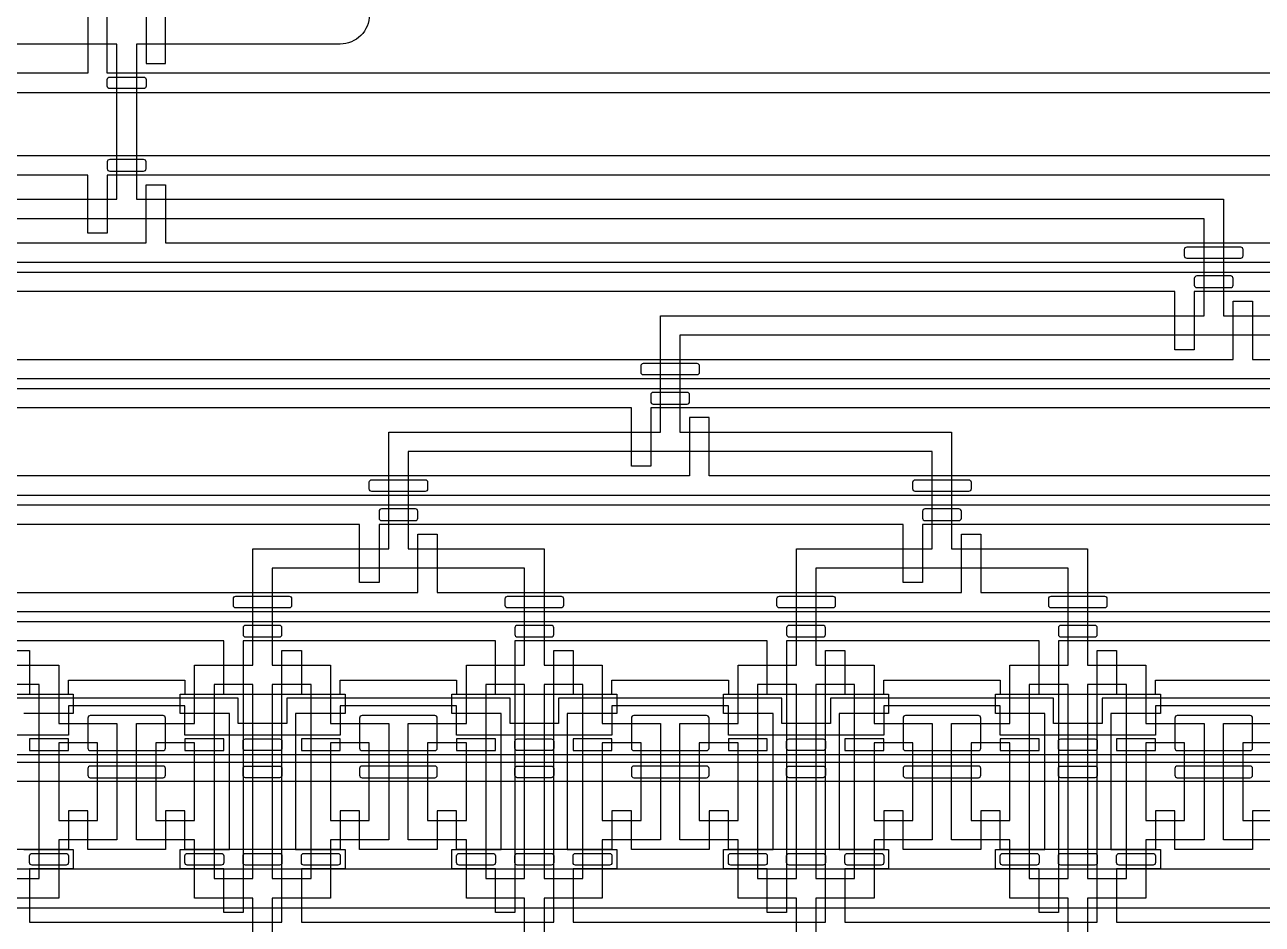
# Model space of a CAD drawing. Extents: x 0 to 194465, y -118660 to 40475.
# Drawn here: x 29387 to 35762, y 21588 to 26222 of the extents above; entities that cross this region are included whole.
import ezdxf

# ---------------------------------------------------------------- set-up
doc = ezdxf.new("R2010")
doc.units = 13
for name, color, linetype in [('Control 1 - Push up', 6, 'Continuous'), ('Control 2 - Push down', 1, 'Continuous'), ('Flow', 5, 'Continuous')]:
    doc.layers.add(name, color=color, linetype=linetype)

msp = doc.modelspace()

# ---------------------------------------------------------------- linework, layer by layer
at = {"layer": 'Control 1 - Push up'}
for points in [[(28812.5, 22773.1), (29612.5, 22773.1), (29612.5, 22846.1), (30212.5, 22846.1), (30212.5, 22773.1), (31012.5, 22773.1), (31012.5, 22846.1), (31612.5, 22846.1), (31612.5, 22773.1), (32412.5, 22773.1), (32412.5, 22846.1), (33012.5, 22846.1), (33012.5, 22773.1), (33812.5, 22773.1), (33812.5, 22846.1), (34412.5, 22846.1), (34412.5, 22773.1), (35212.5, 22773.1), (35212.5, 22846.1), (35812.5, 22846.1)], [(35812.5, 22713.1), (35212.5, 22713.1), (35212.5, 22563.1), (34412.5, 22563.1), (34412.5, 22713.1), (33812.5, 22713.1), (33812.5, 22563.1), (33012.5, 22563.1), (33012.5, 22713.1), (32412.5, 22713.1), (32412.5, 22563.1), (31612.5, 22563.1), (31612.5, 22713.1), (31012.5, 22713.1), (31012.5, 22563.1), (30212.5, 22563.1), (30212.5, 22713.1), (29612.5, 22713.1), (29612.5, 22563.1), (28812.5, 22563.1)], [(36087.5, 22753.1), (34937.5, 22753.1), (34937.5, 22623.1), (34687.5, 22623.1), (34687.5, 22753.1), (33537.5, 22753.1), (33537.5, 22623.1), (33287.5, 22623.1), (33287.5, 22753.1), (32137.5, 22753.1), (32137.5, 22623.1), (31887.5, 22623.1), (31887.5, 22753.1), (30737.5, 22753.1), (30737.5, 22623.1), (30487.5, 22623.1), (30487.5, 22753.1), (29337.5, 22753.1)], [(18062.5, 22463.1), (41862.5, 22463.1)], [(18162.5, 22423.1), (41762.5, 22423.1), (44962.5, 22423.1), (44962.5, 22323.1), (41662.5, 22323.1), (18262.5, 22323.1)], [(35812.5, 22173.1), (35712.5, 22173.1), (35712.5, 21973.1), (35312.5, 21973.1), (35312.5, 22173.1), (35212.5, 22173.1), (35212.5, 21973.1), (34412.5, 21973.1), (34412.5, 22173.1), (34312.5, 22173.1), (34312.5, 21973.1), (33912.5, 21973.1), (33912.5, 22173.1), (33812.5, 22173.1), (33812.5, 21973.1), (33012.5, 21973.1), (33012.5, 22173.1), (32912.5, 22173.1), (32912.5, 21973.1), (32512.5, 21973.1), (32512.5, 22173.1), (32412.5, 22173.1), (32412.5, 21973.1), (31612.5, 21973.1), (31612.5, 22173.1), (31512.5, 22173.1), (31512.5, 21973.1), (31112.5, 21973.1), (31112.5, 22173.1), (31012.5, 22173.1), (31012.5, 21973.1), (30212.5, 21973.1), (30212.5, 22173.1), (30112.5, 22173.1), (30112.5, 21973.1), (29712.5, 21973.1), (29712.5, 22173.1), (29612.5, 22173.1), (29612.5, 21973.1), (28812.5, 21973.1)], [(18462.5, 21873.1), (41262.5, 21873.1)], [(18462.5, 20173.1), (41962.5, 20173.1), (41962.5, 21670.6), (18462.5, 21670.6)]]:
    msp.add_lwpolyline(points, dxfattribs=at)
for points in [[(30112.5, 22650.6, 0.414214), (30100, 22663.1), (29725, 22663.1, 0.414214), (29712.5, 22650.6), (29712.5, 22495.6, 0.414214), (29725, 22483.1), (30100, 22483.1, 0.414214), (30112.5, 22495.6)], [(31512.5, 22650.6, 0.414214), (31500, 22663.1), (31125, 22663.1, 0.414214), (31112.5, 22650.6), (31112.5, 22495.6, 0.414214), (31125, 22483.1), (31500, 22483.1, 0.414214), (31512.5, 22495.6)], [(32912.5, 22650.6, 0.414214), (32900, 22663.1), (32525, 22663.1, 0.414214), (32512.5, 22650.6), (32512.5, 22495.6, 0.414214), (32525, 22483.1), (32900, 22483.1, 0.414214), (32912.5, 22495.6)], [(34312.5, 22650.6, 0.414214), (34300, 22663.1), (33925, 22663.1, 0.414214), (33912.5, 22650.6), (33912.5, 22495.6, 0.414214), (33925, 22483.1), (34300, 22483.1, 0.414214), (34312.5, 22495.6)], [(35712.5, 22650.6, 0.414214), (35700, 22663.1), (35325, 22663.1, 0.414214), (35312.5, 22650.6), (35312.5, 22495.6, 0.414214), (35325, 22483.1), (35700, 22483.1, 0.414214), (35712.5, 22495.6)], [(30525, 22483.1, -0.414214), (30512.5, 22495.6), (30512.5, 22530.6, -0.414214), (30525, 22543.1), (30700, 22543.1, -0.414214), (30712.5, 22530.6), (30712.5, 22495.6, -0.414214), (30700, 22483.1)], [(31925, 22483.1, -0.414214), (31912.5, 22495.6), (31912.5, 22530.6, -0.414214), (31925, 22543.1), (32100, 22543.1, -0.414214), (32112.5, 22530.6), (32112.5, 22495.6, -0.414214), (32100, 22483.1)], [(33325, 22483.1, -0.414214), (33312.5, 22495.6), (33312.5, 22530.6, -0.414214), (33325, 22543.1), (33500, 22543.1, -0.414214), (33512.5, 22530.6), (33512.5, 22495.6, -0.414214), (33500, 22483.1)], [(34725, 22483.1, -0.414214), (34712.5, 22495.6), (34712.5, 22530.6, -0.414214), (34725, 22543.1), (34900, 22543.1, -0.414214), (34912.5, 22530.6), (34912.5, 22495.6, -0.414214), (34900, 22483.1)], [(29725, 22343.1), (30100, 22343.1, 0.414214), (30112.5, 22355.6), (30112.5, 22390.6, 0.414214), (30100, 22403.1), (29725, 22403.1, 0.414214), (29712.5, 22390.6), (29712.5, 22355.6, 0.414214)], [(30525, 22343.1, -0.414214), (30512.5, 22355.6), (30512.5, 22390.6, -0.414214), (30525, 22403.1), (30700, 22403.1, -0.414214), (30712.5, 22390.6), (30712.5, 22355.6, -0.414214), (30700, 22343.1)], [(31125, 22343.1), (31500, 22343.1, 0.414214), (31512.5, 22355.6), (31512.5, 22390.6, 0.414214), (31500, 22403.1), (31125, 22403.1, 0.414214), (31112.5, 22390.6), (31112.5, 22355.6, 0.414214)], [(31925, 22343.1, -0.414214), (31912.5, 22355.6), (31912.5, 22390.6, -0.414214), (31925, 22403.1), (32100, 22403.1, -0.414214), (32112.5, 22390.6), (32112.5, 22355.6, -0.414214), (32100, 22343.1)], [(32525, 22343.1), (32900, 22343.1, 0.414214), (32912.5, 22355.6), (32912.5, 22390.6, 0.414214), (32900, 22403.1), (32525, 22403.1, 0.414214), (32512.5, 22390.6), (32512.5, 22355.6, 0.414214)], [(33325, 22343.1, -0.414214), (33312.5, 22355.6), (33312.5, 22390.6, -0.414214), (33325, 22403.1), (33500, 22403.1, -0.414214), (33512.5, 22390.6), (33512.5, 22355.6, -0.414214), (33500, 22343.1)], [(33925, 22343.1), (34300, 22343.1, 0.414214), (34312.5, 22355.6), (34312.5, 22390.6, 0.414214), (34300, 22403.1), (33925, 22403.1, 0.414214), (33912.5, 22390.6), (33912.5, 22355.6, 0.414214)], [(34725, 22343.1, -0.414214), (34712.5, 22355.6), (34712.5, 22390.6, -0.414214), (34725, 22403.1), (34900, 22403.1, -0.414214), (34912.5, 22390.6), (34912.5, 22355.6, -0.414214), (34900, 22343.1)], [(35325, 22343.1), (35700, 22343.1, 0.414214), (35712.5, 22355.6), (35712.5, 22390.6, 0.414214), (35700, 22403.1), (35325, 22403.1, 0.414214), (35312.5, 22390.6), (35312.5, 22355.6, 0.414214)], [(29425, 21893.1, -0.414214), (29412.5, 21905.6), (29412.5, 21940.6, -0.414214), (29425, 21953.1), (29600, 21953.1, -0.414214), (29612.5, 21940.6), (29612.5, 21905.6, -0.414214), (29600, 21893.1)], [(30225, 21893.1, -0.414214), (30212.5, 21905.6), (30212.5, 21940.6, -0.414214), (30225, 21953.1), (30400, 21953.1, -0.414214), (30412.5, 21940.6), (30412.5, 21905.6, -0.414214), (30400, 21893.1)], [(30525, 21893.1, -0.414214), (30512.5, 21905.6), (30512.5, 21940.6, -0.414214), (30525, 21953.1), (30700, 21953.1, -0.414214), (30712.5, 21940.6), (30712.5, 21905.6, -0.414214), (30700, 21893.1)], [(30825, 21893.1, -0.414214), (30812.5, 21905.6), (30812.5, 21940.6, -0.414214), (30825, 21953.1), (31000, 21953.1, -0.414214), (31012.5, 21940.6), (31012.5, 21905.6, -0.414214), (31000, 21893.1)], [(31625, 21893.1, -0.414214), (31612.5, 21905.6), (31612.5, 21940.6, -0.414214), (31625, 21953.1), (31800, 21953.1, -0.414214), (31812.5, 21940.6), (31812.5, 21905.6, -0.414214), (31800, 21893.1)], [(31925, 21893.1, -0.414214), (31912.5, 21905.6), (31912.5, 21940.6, -0.414214), (31925, 21953.1), (32100, 21953.1, -0.414214), (32112.5, 21940.6), (32112.5, 21905.6, -0.414214), (32100, 21893.1)], [(32225, 21893.1, -0.414214), (32212.5, 21905.6), (32212.5, 21940.6, -0.414214), (32225, 21953.1), (32400, 21953.1, -0.414214), (32412.5, 21940.6), (32412.5, 21905.6, -0.414214), (32400, 21893.1)], [(33025, 21893.1, -0.414214), (33012.5, 21905.6), (33012.5, 21940.6, -0.414214), (33025, 21953.1), (33200, 21953.1, -0.414214), (33212.5, 21940.6), (33212.5, 21905.6, -0.414214), (33200, 21893.1)], [(33325, 21893.1, -0.414214), (33312.5, 21905.6), (33312.5, 21940.6, -0.414214), (33325, 21953.1), (33500, 21953.1, -0.414214), (33512.5, 21940.6), (33512.5, 21905.6, -0.414214), (33500, 21893.1)], [(33625, 21893.1, -0.414214), (33612.5, 21905.6), (33612.5, 21940.6, -0.414214), (33625, 21953.1), (33800, 21953.1, -0.414214), (33812.5, 21940.6), (33812.5, 21905.6, -0.414214), (33800, 21893.1)], [(34425, 21893.1, -0.414214), (34412.5, 21905.6), (34412.5, 21940.6, -0.414214), (34425, 21953.1), (34600, 21953.1, -0.414214), (34612.5, 21940.6), (34612.5, 21905.6, -0.414214), (34600, 21893.1)], [(34725, 21893.1, -0.414214), (34712.5, 21905.6), (34712.5, 21940.6, -0.414214), (34725, 21953.1), (34900, 21953.1, -0.414214), (34912.5, 21940.6), (34912.5, 21905.6, -0.414214), (34900, 21893.1)], [(35025, 21893.1, -0.414214), (35012.5, 21905.6), (35012.5, 21940.6, -0.414214), (35025, 21953.1), (35200, 21953.1, -0.414214), (35212.5, 21940.6), (35212.5, 21905.6, -0.414214), (35200, 21893.1)]]:
    msp.add_lwpolyline(points, format="xyb", close=True, dxfattribs=at)
for points in [[(29612.5, 22543.1), (29412.5, 22543.1), (29412.5, 22483.1), (29612.5, 22483.1)], [(30412.5, 22543.1), (30212.5, 22543.1), (30212.5, 22483.1), (30412.5, 22483.1)], [(31012.5, 22543.1), (30812.5, 22543.1), (30812.5, 22483.1), (31012.5, 22483.1)], [(31812.5, 22543.1), (31612.5, 22543.1), (31612.5, 22483.1), (31812.5, 22483.1)], [(32412.5, 22543.1), (32212.5, 22543.1), (32212.5, 22483.1), (32412.5, 22483.1)], [(33212.5, 22543.1), (33012.5, 22543.1), (33012.5, 22483.1), (33212.5, 22483.1)], [(33812.5, 22543.1), (33612.5, 22543.1), (33612.5, 22483.1), (33812.5, 22483.1)], [(34612.5, 22543.1), (34412.5, 22543.1), (34412.5, 22483.1), (34612.5, 22483.1)], [(35212.5, 22543.1), (35012.5, 22543.1), (35012.5, 22483.1), (35212.5, 22483.1)]]:
    msp.add_lwpolyline(points, close=True, dxfattribs=at)
at = {"layer": 'Control 2 - Push down'}
for points in [[(41962.5, 26473.1), (14532.5, 26473.1), (14532.5, 21873.1), (9590.7, 21873.1), (9590.7, 21773.1), (14632.5, 21773.1), (14632.5, 26373.1), (30012.5, 26373.1), (30012.5, 26023.1), (30112.5, 26023.1), (30112.5, 26373.1), (41962.5, 26373.1)], [(41962.5, 25873.1), (41962.5, 25973.1), (29812.5, 25973.1), (29812.5, 26323.1), (29712.5, 26323.1), (29712.5, 25973.1), (14832.5, 25973.1), (14832.5, 20773.1), (11590.7, 20773.1), (11590.7, 20673.1), (14932.5, 20673.1), (14932.5, 25873.1)], [(44962.5, 25448.1), (29812.5, 25448.1), (29812.5, 25148.1), (29712.5, 25148.1), (29712.5, 25448.1), (17032.5, 25448.1), (17032.5, 7273.1), (29712.5, 7273.1), (29712.5, 7573.1), (29812.5, 7573.1), (29812.5, 7273.1), (30462.5, 7273.1), (30462.5, 7173.1), (16932.5, 7173.1), (16932.5, 25548.1), (44962.5, 25548.1)], [(17232.5, 24998.1), (17232.5, 7723.1), (36062.5, 7723.1), (36062.5, 7623.1), (30112.5, 7623.1), (30112.5, 7323.1), (30012.5, 7323.1), (30012.5, 7623.1), (17132.5, 7623.1), (17132.5, 25098.1), (30012.5, 25098.1), (30012.5, 25398.1), (30112.5, 25398.1), (30112.5, 25098.1), (44962.5, 25098.1), (44962.5, 24998.1)], [(35412.5, 24848.1), (35412.5, 24548.1), (35312.5, 24548.1), (35312.5, 24848.1), (24212.5, 24848.1), (24212.5, 24548.1), (24112.5, 24548.1), (24112.5, 24848.1), (17432.5, 24848.1), (17432.5, 7873.1), (24112.5, 7873.1), (24112.5, 8173.1), (24212.5, 8173.1), (24212.5, 7873.1), (35312.5, 7873.1), (35312.5, 8173.1), (35412.5, 8173.1), (35412.5, 7873.1), (36062.5, 7873.1), (36062.5, 7773.1), (17332.5, 7773.1), (17332.5, 24948.1), (44962.5, 24948.1), (44962.5, 24848.1)], [(17632.5, 24398.1), (17632.5, 8323.1), (38862.5, 8323.1), (38862.5, 8223.1), (35712.5, 8223.1), (35712.5, 7923.1), (35612.5, 7923.1), (35612.5, 8223.1), (24512.5, 8223.1), (24512.5, 7923.1), (24412.5, 7923.1), (24412.5, 8223.1), (17532.5, 8223.1), (17532.5, 24498.1), (24412.5, 24498.1), (24412.5, 24798.1), (24512.5, 24798.1), (24512.5, 24498.1), (35612.5, 24498.1), (35612.5, 24798.1), (35712.5, 24798.1), (35712.5, 24498.1), (44962.5, 24498.1), (44962.5, 24398.1)]]:
    msp.add_lwpolyline(points, close=True, dxfattribs=at)
for points in [[(30000, 25893.1), (29825, 25893.1, -0.414214), (29812.5, 25905.6), (29812.5, 25940.6, -0.414214), (29825, 25953.1), (30000, 25953.1, -0.414214), (30012.5, 25940.6), (30012.5, 25905.6, -0.414214)], [(30000, 25528.1), (29825, 25528.1, 0.414214), (29812.5, 25515.6), (29812.5, 25480.6, 0.414214), (29825, 25468.1), (30000, 25468.1, 0.414214), (30012.5, 25480.6), (30012.5, 25515.6, 0.414214)], [(35362.5, 25030.6), (35362.5, 25065.6, -0.414214), (35375, 25078.1), (35650, 25078.1, -0.414214), (35662.5, 25065.6), (35662.5, 25030.6, -0.414214), (35650, 25018.1), (35375, 25018.1, -0.414214)], [(35600, 24928.1), (35425, 24928.1, 0.414214), (35412.5, 24915.6), (35412.5, 24880.6, 0.414214), (35425, 24868.1), (35600, 24868.1, 0.414214), (35612.5, 24880.6), (35612.5, 24915.6, 0.414214)], [(32562.5, 24430.6), (32562.5, 24465.6, -0.414214), (32575, 24478.1), (32850, 24478.1, -0.414214), (32862.5, 24465.6), (32862.5, 24430.6, -0.414214), (32850, 24418.1), (32575, 24418.1, -0.414214)], [(32800, 24328.1), (32625, 24328.1, 0.414214), (32612.5, 24315.6), (32612.5, 24280.6, 0.414214), (32625, 24268.1), (32800, 24268.1, 0.414214), (32812.5, 24280.6), (32812.5, 24315.6, 0.414214)], [(31162.5, 23830.6), (31162.5, 23865.6, -0.414214), (31175, 23878.1), (31450, 23878.1, -0.414214), (31462.5, 23865.6), (31462.5, 23830.6, -0.414214), (31450, 23818.1), (31175, 23818.1, -0.414214)], [(33962.5, 23830.6), (33962.5, 23865.6, -0.414214), (33975, 23878.1), (34250, 23878.1, -0.414214), (34262.5, 23865.6), (34262.5, 23830.6, -0.414214), (34250, 23818.1), (33975, 23818.1, -0.414214)], [(31400, 23728.1), (31225, 23728.1, 0.414214), (31212.5, 23715.6), (31212.5, 23680.6, 0.414214), (31225, 23668.1), (31400, 23668.1, 0.414214), (31412.5, 23680.6), (31412.5, 23715.6, 0.414214)], [(34200, 23728.1), (34025, 23728.1, 0.414214), (34012.5, 23715.6), (34012.5, 23680.6, 0.414214), (34025, 23668.1), (34200, 23668.1, 0.414214), (34212.5, 23680.6), (34212.5, 23715.6, 0.414214)], [(30462.5, 23230.6), (30462.5, 23265.6, -0.414214), (30475, 23278.1), (30750, 23278.1, -0.414214), (30762.5, 23265.6), (30762.5, 23230.6, -0.414214), (30750, 23218.1), (30475, 23218.1, -0.414214)], [(31862.5, 23230.6), (31862.5, 23265.6, -0.414214), (31875, 23278.1), (32150, 23278.1, -0.414214), (32162.5, 23265.6), (32162.5, 23230.6, -0.414214), (32150, 23218.1), (31875, 23218.1, -0.414214)], [(33262.5, 23230.6), (33262.5, 23265.6, -0.414214), (33275, 23278.1), (33550, 23278.1, -0.414214), (33562.5, 23265.6), (33562.5, 23230.6, -0.414214), (33550, 23218.1), (33275, 23218.1, -0.414214)], [(34662.5, 23230.6), (34662.5, 23265.6, -0.414214), (34675, 23278.1), (34950, 23278.1, -0.414214), (34962.5, 23265.6), (34962.5, 23230.6, -0.414214), (34950, 23218.1), (34675, 23218.1, -0.414214)], [(30700, 23128.1), (30525, 23128.1, 0.414214), (30512.5, 23115.6), (30512.5, 23080.6, 0.414214), (30525, 23068.1), (30700, 23068.1, 0.414214), (30712.5, 23080.6), (30712.5, 23115.6, 0.414214)], [(32100, 23128.1), (31925, 23128.1, 0.414214), (31912.5, 23115.6), (31912.5, 23080.6, 0.414214), (31925, 23068.1), (32100, 23068.1, 0.414214), (32112.5, 23080.6), (32112.5, 23115.6, 0.414214)], [(33500, 23128.1), (33325, 23128.1, 0.414214), (33312.5, 23115.6), (33312.5, 23080.6, 0.414214), (33325, 23068.1), (33500, 23068.1, 0.414214), (33512.5, 23080.6), (33512.5, 23115.6, 0.414214)], [(34900, 23128.1), (34725, 23128.1, 0.414214), (34712.5, 23115.6), (34712.5, 23080.6, 0.414214), (34725, 23068.1), (34900, 23068.1, 0.414214), (34912.5, 23080.6), (34912.5, 23115.6, 0.414214)]]:
    msp.add_lwpolyline(points, format="xyb", close=True, dxfattribs=at)
for points in [[(17732.5, 24348.1), (44962.5, 24348.1), (44962.5, 24248.1), (38212.5, 24248.1), (38212.5, 23948.1), (38112.5, 23948.1), (38112.5, 24248.1), (32612.5, 24248.1), (32612.5, 23948.1), (32512.5, 23948.1), (32512.5, 24248.1), (27012.5, 24248.1), (27012.5, 23948.1), (26912.5, 23948.1), (26912.5, 24248.1), (21412.5, 24248.1), (21412.5, 23948.1), (21312.5, 23948.1), (21312.5, 24248.1), (17832.5, 24248.1)], [(18032.5, 23798.1), (44962.5, 23798.1), (44962.5, 23898.1), (38512.5, 23898.1), (38512.5, 24198.1), (38412.5, 24198.1), (38412.5, 23898.1), (32912.5, 23898.1), (32912.5, 24198.1), (32812.5, 24198.1), (32812.5, 23898.1), (27312.5, 23898.1), (27312.5, 24198.1), (27212.5, 24198.1), (27212.5, 23898.1), (21712.5, 23898.1), (21712.5, 24198.1), (21612.5, 24198.1), (21612.5, 23898.1), (17932.5, 23898.1)], [(18132.5, 23748.1), (44962.5, 23748.1)], [(36712.5, 23648.1), (34012.5, 23648.1), (34012.5, 23348.1), (33912.5, 23348.1), (33912.5, 23648.1), (31212.5, 23648.1), (31212.5, 23348.1), (31112.5, 23348.1), (31112.5, 23648.1), (28412.5, 23648.1), (28412.5, 23348.1), (28312.5, 23348.1), (28312.5, 23648.1), (25612.5, 23648.1), (25612.5, 23348.1), (25512.5, 23348.1), (25512.5, 23648.1), (22812.5, 23648.1), (22812.5, 23348.1), (22712.5, 23348.1), (22712.5, 23648.1), (20012.5, 23648.1)], [(20312.5, 23298.1), (23012.5, 23298.1), (23012.5, 23598.1), (23112.5, 23598.1), (23112.5, 23298.1), (25812.5, 23298.1), (25812.5, 23598.1), (25912.5, 23598.1), (25912.5, 23298.1), (28612.5, 23298.1), (28612.5, 23598.1), (28712.5, 23598.1), (28712.5, 23298.1), (31412.5, 23298.1), (31412.5, 23598.1), (31512.5, 23598.1), (31512.5, 23298.1), (34212.5, 23298.1), (34212.5, 23598.1), (34312.5, 23598.1), (34312.5, 23298.1), (37012.5, 23298.1)], [(44962.5, 23198.1), (18432.5, 23198.1)], [(19212.5, 23148.1), (44962.5, 23148.1)], [(36012.5, 23048.1), (34712.5, 23048.1), (34712.5, 21648.1), (34612.5, 21648.1), (34612.5, 21873.1), (34387.5, 21873.1), (34387.5, 21973.1), (34642.5, 21973.1), (34642.5, 22673.1), (34387.5, 22673.1), (34387.5, 22773.1), (34612.5, 22773.1), (34612.5, 23048.1), (33312.5, 23048.1), (33312.5, 21648.1), (33212.5, 21648.1), (33212.5, 21873.1), (32987.5, 21873.1), (32987.5, 21973.1), (33242.5, 21973.1), (33242.5, 22673.1), (32987.5, 22673.1), (32987.5, 22773.1), (33212.5, 22773.1), (33212.5, 23048.1), (31912.5, 23048.1), (31912.5, 21648.1), (31812.5, 21648.1), (31812.5, 21873.1), (31587.5, 21873.1), (31587.5, 21973.1), (31842.5, 21973.1), (31842.5, 22673.1), (31587.5, 22673.1), (31587.5, 22773.1), (31812.5, 22773.1), (31812.5, 23048.1), (30512.5, 23048.1), (30512.5, 21648.1), (30412.5, 21648.1), (30412.5, 21873.1), (30187.5, 21873.1), (30187.5, 21973.1), (30442.5, 21973.1), (30442.5, 22673.1), (30187.5, 22673.1), (30187.5, 22773.1), (30412.5, 22773.1), (30412.5, 23048.1), (29112.5, 23048.1)], [(29312.5, 22998.1), (29412.5, 22998.1), (29412.5, 22773.1), (29637.5, 22773.1), (29637.5, 22673.1), (29382.5, 22673.1)], [(29382.5, 21973.1), (29637.5, 21973.1), (29637.5, 21873.1), (29412.5, 21873.1), (29412.5, 21598.1), (30712.5, 21598.1), (30712.5, 22998.1), (30812.5, 22998.1), (30812.5, 22773.1), (31037.5, 22773.1), (31037.5, 22673.1), (30782.5, 22673.1), (30782.5, 21973.1), (31037.5, 21973.1), (31037.5, 21873.1), (30812.5, 21873.1), (30812.5, 21598.1), (32112.5, 21598.1), (32112.5, 22998.1), (32212.5, 22998.1), (32212.5, 22773.1), (32437.5, 22773.1), (32437.5, 22673.1), (32182.5, 22673.1), (32182.5, 21973.1), (32437.5, 21973.1), (32437.5, 21873.1), (32212.5, 21873.1), (32212.5, 21598.1), (33512.5, 21598.1), (33512.5, 22998.1), (33612.5, 22998.1), (33612.5, 22773.1), (33837.5, 22773.1), (33837.5, 22673.1), (33582.5, 22673.1), (33582.5, 21973.1), (33837.5, 21973.1), (33837.5, 21873.1), (33612.5, 21873.1), (33612.5, 21598.1), (34912.5, 21598.1), (34912.5, 22998.1), (35012.5, 22998.1), (35012.5, 22773.1), (35237.5, 22773.1), (35237.5, 22673.1), (34982.5, 22673.1), (34982.5, 21973.1), (35237.5, 21973.1), (35237.5, 21873.1), (35012.5, 21873.1), (35012.5, 21598.1), (36312.5, 21598.1)]]:
    msp.add_lwpolyline(points, dxfattribs=at)
at = {"layer": 'Flow'}
for points in [[(20062.5, 24123.1), (21462.5, 24123.1), (21462.5, 24723.1), (24262.5, 24723.1), (24262.5, 25323.1), (29862.5, 25323.1), (29862.5, 26123.1), (28812.5, 26123.1, -0.414214), (28662.5, 26273.1)], [(31162.5, 26273.1, -0.414214), (31012.5, 26123.1), (29962.5, 26123.1), (29962.5, 25323.1), (35562.5, 25323.1), (35562.5, 24723.1), (38362.5, 24723.1)]]:
    msp.add_lwpolyline(points, format="xyb", dxfattribs=at)
for points in [[(30562.5, 21473.1), (30562.5, 21723.1), (30262.5, 21723.1), (30262.5, 22023.1), (29962.5, 22023.1), (29962.5, 22623.1), (30262.5, 22623.1), (30262.5, 22923.1), (30562.5, 22923.1), (30562.5, 23173.1), (30562.5, 23523.1), (31262.5, 23523.1), (31262.5, 24123.1), (32662.5, 24123.1), (32662.5, 24723.1), (35462.5, 24723.1), (35462.5, 25223.1), (24362.5, 25223.1)], [(38262.5, 24623.1), (32762.5, 24623.1), (32762.5, 24123.1), (34162.5, 24123.1), (34162.5, 23523.1), (34862.5, 23523.1), (34862.5, 23173.1), (34862.5, 22923.1), (35162.5, 22923.1), (35162.5, 22623.1), (35462.5, 22623.1), (35462.5, 22023.1), (35162.5, 22023.1), (35162.5, 21723.1), (34862.5, 21723.1), (34862.5, 21473.1)], [(33362.5, 21473.1), (33362.5, 21723.1), (33062.5, 21723.1), (33062.5, 22023.1), (32762.5, 22023.1), (32762.5, 22623.1), (33062.5, 22623.1), (33062.5, 22923.1), (33362.5, 22923.1), (33362.5, 23173.1), (33362.5, 23523.1), (34062.5, 23523.1), (34062.5, 24023.1), (31362.5, 24023.1), (31362.5, 23523.1), (32062.5, 23523.1), (32062.5, 23173.1), (32062.5, 22923.1), (32362.5, 22923.1), (32362.5, 22623.1), (32662.5, 22623.1), (32662.5, 22023.1), (32362.5, 22023.1), (32362.5, 21723.1), (32062.5, 21723.1), (32062.5, 21473.1)], [(31962.5, 21473.1), (31962.5, 21723.1), (31662.5, 21723.1), (31662.5, 22023.1), (31362.5, 22023.1), (31362.5, 22623.1), (31662.5, 22623.1), (31662.5, 22923.1), (31962.5, 22923.1), (31962.5, 23173.1), (31962.5, 23423.1), (30662.5, 23423.1), (30662.5, 23173.1), (30662.5, 22923.1), (30962.5, 22923.1), (30962.5, 22623.1), (31262.5, 22623.1), (31262.5, 22023.1), (30962.5, 22023.1), (30962.5, 21723.1), (30662.5, 21723.1), (30662.5, 21473.1)], [(34762.5, 21473.1), (34762.5, 21723.1), (34462.5, 21723.1), (34462.5, 22023.1), (34162.5, 22023.1), (34162.5, 22623.1), (34462.5, 22623.1), (34462.5, 22923.1), (34762.5, 22923.1), (34762.5, 23173.1), (34762.5, 23423.1), (33462.5, 23423.1), (33462.5, 23173.1), (33462.5, 22923.1), (33762.5, 22923.1), (33762.5, 22623.1), (34062.5, 22623.1), (34062.5, 22023.1), (33762.5, 22023.1), (33762.5, 21723.1), (33462.5, 21723.1), (33462.5, 21473.1)], [(29262.5, 22923.1), (29562.5, 22923.1), (29562.5, 22623.1), (29862.5, 22623.1), (29862.5, 22023.1), (29562.5, 22023.1), (29562.5, 21723.1), (29262.5, 21723.1)], [(35862.5, 22023.1), (35562.5, 22023.1), (35562.5, 22623.1), (35862.5, 22623.1)]]:
    msp.add_lwpolyline(points, dxfattribs=at)
for points in [[(29462.5, 22823.1), (29262.5, 22823.1), (29262.5, 21823.1), (29462.5, 21823.1)], [(30562.5, 21823.1), (30562.5, 22823.1), (30362.5, 22823.1), (30362.5, 21823.1)], [(30862.5, 22823.1), (30662.5, 22823.1), (30662.5, 21823.1), (30862.5, 21823.1)], [(31962.5, 21823.1), (31962.5, 22823.1), (31762.5, 22823.1), (31762.5, 21823.1)], [(32262.5, 22823.1), (32062.5, 22823.1), (32062.5, 21823.1), (32262.5, 21823.1)], [(33362.5, 21823.1), (33362.5, 22823.1), (33162.5, 22823.1), (33162.5, 21823.1)], [(33662.5, 22823.1), (33462.5, 22823.1), (33462.5, 21823.1), (33662.5, 21823.1)], [(34762.5, 21823.1), (34762.5, 22823.1), (34562.5, 22823.1), (34562.5, 21823.1)], [(35062.5, 22823.1), (34862.5, 22823.1), (34862.5, 21823.1), (35062.5, 21823.1)], [(29762.5, 22523.1), (29562.5, 22523.1), (29562.5, 22123.1), (29762.5, 22123.1)], [(30262.5, 22123.1), (30262.5, 22523.1), (30062.5, 22523.1), (30062.5, 22123.1)], [(31162.5, 22523.1), (30962.5, 22523.1), (30962.5, 22123.1), (31162.5, 22123.1)], [(31662.5, 22123.1), (31662.5, 22523.1), (31462.5, 22523.1), (31462.5, 22123.1)], [(32562.5, 22523.1), (32362.5, 22523.1), (32362.5, 22123.1), (32562.5, 22123.1)], [(33062.5, 22123.1), (33062.5, 22523.1), (32862.5, 22523.1), (32862.5, 22123.1)], [(33962.5, 22523.1), (33762.5, 22523.1), (33762.5, 22123.1), (33962.5, 22123.1)], [(34462.5, 22123.1), (34462.5, 22523.1), (34262.5, 22523.1), (34262.5, 22123.1)], [(35362.5, 22523.1), (35162.5, 22523.1), (35162.5, 22123.1), (35362.5, 22123.1)], [(35862.5, 22123.1), (35862.5, 22523.1), (35662.5, 22523.1), (35662.5, 22123.1)]]:
    msp.add_lwpolyline(points, close=True, dxfattribs=at)

doc.saveas('drawing.dxf')
